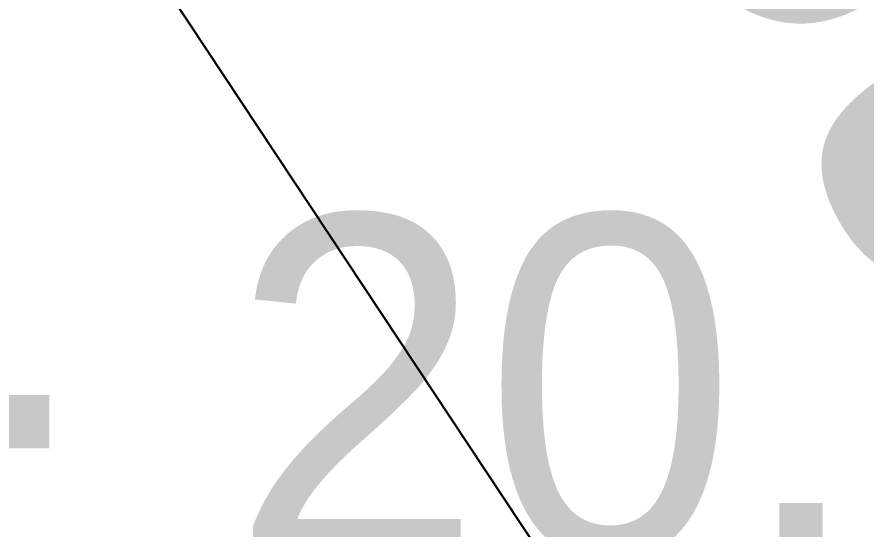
# Model space of a CAD drawing. Header units: metres. Extents: x 0 to 105485, y 0 to 425721.
# Drawn here: x 104809.518 to 104811.76, y 425184.13 to 425185.483 of the extents above; entities that cross this region are included whole.
import ezdxf
from ezdxf.enums import TextEntityAlignment as Align

# ---------------------------------------------------------------- set-up
doc = ezdxf.new("R2010")
doc.units = ezdxf.units.M
doc.header["$MEASUREMENT"] = 0
doc.layers.add('B-XX-MO-ONDERZOEK_SONDERING-T', color=90, linetype='Continuous', lineweight=18)
doc.layers.add('B-XX-OG-BEBOUWING_STRAATNAAM-T', color=7, linetype='Continuous', lineweight=18)
doc.layers.add('GIS-WEGVAKKEN', color=2, linetype='Continuous')

msp = doc.modelspace()

# ---------------------------------------------------------------- linework, layer by layer
at = {"layer": 'GIS-WEGVAKKEN'}
msp.add_lwpolyline([(104804.8279, 425261.0322), (104803.98, 425259.93), (104803, 425258.29), (104798.97, 425248.19), (104796.56, 425232.07), (104795.78, 425225.53), (104795.5, 425219.98), (104795.7, 425215.23), (104796.27, 425210.5), (104796.81, 425207.88), (104797.45, 425205.87), (104798.4, 425203.59), (104799.48, 425201.54), (104801.99, 425197.51), (104812.4542, 425181.722)], dxfattribs=at)

# ---------------------------------------------------------------- texts
at = {"layer": 'B-XX-MO-ONDERZOEK_SONDERING-T', "color": 10, "lineweight": 18}
msp.add_text('mv +1,77 · 20,2 m', height=0.9, dxfattribs=at).set_placement((104808.894, 425184.509), align=Align.MIDDLE_CENTER)
at = {"layer": 'B-XX-OG-BEBOUWING_STRAATNAAM-T'}
msp.add_text('Suikerstraat', height=1.25, rotation=301, dxfattribs=at).set_placement((104813.768, 425182.731), align=Align.MIDDLE_CENTER)

doc.saveas('drawing.dxf')
